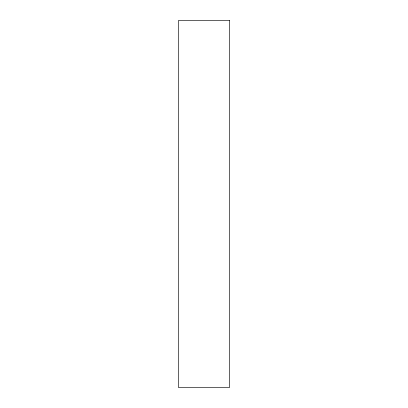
<?xml version="1.0" encoding="UTF-8"?>
<svg xmlns="http://www.w3.org/2000/svg" width="408" height="408" viewBox="0 0 408 408"><rect width="100%" height="100%" fill="white"/><g stroke="black" fill="none" stroke-linecap="round" stroke-linejoin="round"><path stroke-width="0.61" d="M229.434 20.4L178.566 20.4L178.566 387.6L229.434 387.6L229.434 20.4"/></g></svg>
